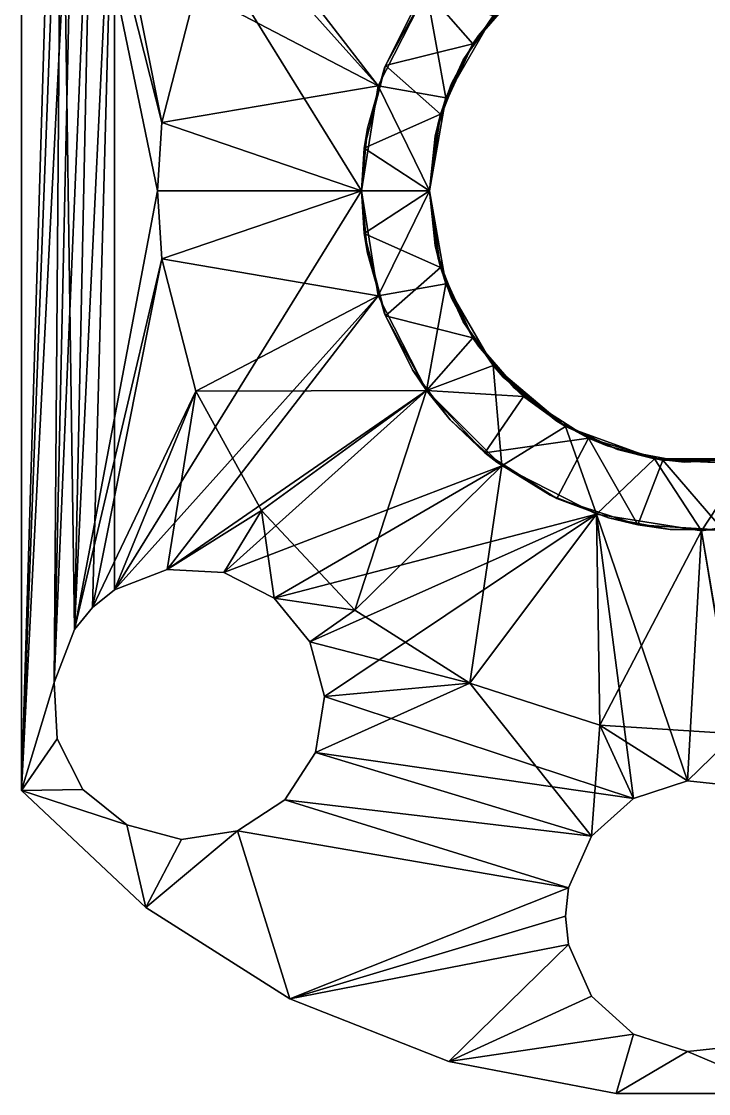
# Model space of a CAD drawing. Header units: metres. Extents: x -15 to 15, y -19.9 to 19.9.
# Drawn here: x -15 to 0.15, y -19.91 to 3.73 of the extents above; entities that cross this region are included whole.
import ezdxf

# ---------------------------------------------------------------- set-up
doc = ezdxf.new("R2010")
doc.units = ezdxf.units.M

msp = doc.modelspace()

# ---------------------------------------------------------------- linework, layer by layer
at = {"layer": '1204ballscrew', "color": 253}
for points in [[(-15, -13.2288, 30), (-15, 13.2288, 30), (-14.1145, 10.2386, 30)], [(-15, 13.2288, 30), (-15, -13.2288, 30), (-15, 13.2288, 40)], [(-15, 13.2288, 40), (-15, -13.2288, 30), (-15, -13.2288, 40)], [(-14.2768, 10.8444, 40), (-15, 13.2288, 40), (-15, -13.2288, 40)], [(-14.2768, 10.8444, 40), (-15, -13.2288, 40), (-13.8297, 9.67979, 40)], [(-14.2768, -10.8444, 30), (-15, -13.2288, 30), (-14.1145, 10.2386, 30)], [(-13.8297, -9.67979, 30), (-14.2768, -10.8444, 30), (-14.1145, 10.2386, 30)], [(-13.8297, -9.67979, 30), (-14.1145, 10.2386, 30), (-12, 0, 30)], [(-12, 0, 30), (-14.1145, 10.2386, 30), (-11.9054, 1.504, 30)], [(-11.9054, 1.504, 30), (-14.1145, 10.2386, 30), (-13.435, 9.19239, 30)], [(-15, -13.2288, 40), (-14.2768, -10.8444, 40), (-13.8297, 9.67979, 40)], [(-13.8297, 9.67979, 40), (-14.2768, -10.8444, 40), (-13.435, 9.19239, 40)], [(-13.435, 9.19239, 40), (-14.2768, -10.8444, 40), (-13.8297, -9.67979, 40)], [(-12.9476, 8.7977, 40), (-13.435, 9.19239, 40), (-13.8297, -9.67979, 40)], [(-11.1573, 4.41749, 30), (-11.9054, 1.504, 30), (-13.435, 9.19239, 30)], [(-12.9476, 8.7977, 40), (-13.8297, -9.67979, 40), (-13.435, -9.19239, 40)], [(-12.9476, -8.7977, 40), (-12.9476, 8.7977, 40), (-13.435, -9.19239, 40)], [(-7.13292, 2.31763, 40), (-12.9476, 8.7977, 40), (-7.5, 0, 40)], [(-7.13292, 2.31763, 40), (-11.783, 8.35064, 40), (-12.9476, 8.7977, 40)], [(-12.9476, -8.7977, 40), (-7.5, 0, 40), (-12.9476, 8.7977, 40)], [(-6.06763, 4.40839, 40), (-11.783, 8.35064, 40), (-7.13292, 2.31763, 40)], [(-11.1573, 4.41749, 30), (-11.9054, 1.504), (-11.9054, 1.504, 30)], [(-11.1573, 4.41749, 30), (-11.1573, 4.41749), (-11.9054, 1.504)], [(-11.1573, 4.41749), (-7.13292, 2.31763), (-11.9054, 1.504)], [(-6.06763, 4.40839), (-7.13292, 2.31763), (-11.1573, 4.41749)], [(-6.06763, 4.40839), (-6.06763, 4.40839, 4), (-7.13292, 2.31763, 4)], [(-7.13292, 2.31763), (-6.06763, 4.40839), (-7.13292, 2.31763, 4)], [(-7.13292, 2.31763, 4), (-6.06763, 4.40839, 4), (-5.63816, 2.05212, 4)], [(-7.13292, 2.31763, 40), (-7.13292, 2.31763, 36), (-6.06763, 4.40839, 36)], [(-6.06763, 4.40839, 40), (-7.13292, 2.31763, 40), (-6.06763, 4.40839, 36)], [(-5.63816, 2.05212, 36), (-6.06763, 4.40839, 36), (-7.13292, 2.31763, 36)], [(-6.06763, 4.40839, 4), (-4.59627, 3.85673, 4), (-5.63816, 2.05212, 4)], [(-4.59627, 3.85673, 36), (-6.06763, 4.40839, 36), (-5.63816, 2.05212, 36)], [(-5.25784, 2.89052, 20), (-4.59627, 3.85673, 4), (-4.37381, 4.10728, 20)], [(-4.59627, 3.85673, 36), (-5.25784, 2.89052, 20), (-4.37381, 4.10728, 20)], [(-5.25784, 2.89052, 20), (-4.59627, 3.85673, 36), (-5.63816, 2.05212, 36)], [(-5.63816, 2.05212, 4), (-4.59627, 3.85673, 4), (-5.25784, 2.89052, 20)], [(-5.8115, 1.49214, 20), (-5.25784, 2.89052, 20), (-5.63816, 2.05212, 36)], [(-5.8115, 1.49214, 20), (-5.63816, 2.05212, 4), (-5.25784, 2.89052, 20)], [(-11.9054, 1.504), (-7.13292, 2.31763), (-7.5, 0)], [(-7.13292, 2.31763), (-7.13292, 2.31763, 4), (-7.5, 0, 4)], [(-7.5, 0), (-7.13292, 2.31763), (-7.5, 0, 4)], [(-7.5, 0, 4), (-7.13292, 2.31763, 4), (-6, 0, 4)], [(-7.5, 0, 40), (-7.5, 0, 36), (-7.13292, 2.31763, 36)], [(-7.13292, 2.31763, 40), (-7.5, 0, 40), (-7.13292, 2.31763, 36)], [(-7.5, 0, 36), (-6, 0, 36), (-7.13292, 2.31763, 36)], [(-7.13292, 2.31763, 4), (-5.63816, 2.05212, 4), (-6, 0, 4)], [(-6, 0, 36), (-5.63816, 2.05212, 36), (-7.13292, 2.31763, 36)], [(-6, 0, 36), (-5.8115, 1.49214, 20), (-5.63816, 2.05212, 36)], [(-5.8115, 1.49214, 20), (-6, 0, 4), (-5.63816, 2.05212, 4)], [(-12, 0), (-12, 0, 30), (-11.9054, 1.504)], [(-11.9054, 1.504), (-12, 0, 30), (-11.9054, 1.504, 30)], [(-12, 0), (-11.9054, 1.504), (-7.5, 0)], [(-6, 0, 20), (-6, 0, 4), (-5.8115, 1.49214, 20)], [(-6, 0, 36), (-6, 0, 20), (-5.8115, 1.49214, 20)], [(-11.9054, -1.504), (-11.9054, -1.504, 30), (-12, 0)], [(-11.9054, -1.504, 30), (-12, 0, 30), (-12, 0)], [(-12, 0), (-7.5, 0), (-11.9054, -1.504)], [(-11.9054, -1.504, 30), (-13.8297, -9.67979, 30), (-12, 0, 30)], [(-12.9476, -8.7977, 40), (-7.13292, -2.31763, 40), (-7.5, 0, 40)], [(-7.5, 0), (-7.13292, -2.31763), (-11.9054, -1.504)], [(-7.5, 0), (-7.5, 0, 4), (-7.13292, -2.31763, 4)], [(-7.13292, -2.31763), (-7.5, 0), (-7.13292, -2.31763, 4)], [(-7.5, 0, 4), (-6, 0, 4), (-7.13292, -2.31763, 4)], [(-7.13292, -2.31763, 40), (-7.13292, -2.31763, 36), (-7.5, 0, 36)], [(-7.5, 0, 40), (-7.13292, -2.31763, 40), (-7.5, 0, 36)], [(-7.5, 0, 36), (-7.13292, -2.31763, 36), (-6, 0, 36)], [(-6, 0, 4), (-5.63816, -2.05212, 4), (-7.13292, -2.31763, 4)], [(-7.13292, -2.31763, 36), (-5.63816, -2.05212, 36), (-6, 0, 36)], [(-5.8115, -1.49214, 20), (-5.63816, -2.05212, 4), (-6, 0, 4)], [(-6, 0, 36), (-5.8115, -1.49214, 20), (-6, 0, 20)], [(-6, 0, 36), (-5.63816, -2.05212, 36), (-5.8115, -1.49214, 20)], [(-6, 0, 4), (-6, 0, 20), (-5.8115, -1.49214, 20)], [(-11.9054, -1.504, 30), (-13.435, -9.19239, 30), (-13.8297, -9.67979, 30)], [(-11.9054, -1.504, 30), (-11.1573, -4.41749, 30), (-13.435, -9.19239, 30)], [(-11.1573, -4.41749), (-11.1573, -4.41749, 30), (-11.9054, -1.504, 30)], [(-11.9054, -1.504), (-11.1573, -4.41749), (-11.9054, -1.504, 30)], [(-11.9054, -1.504), (-7.13292, -2.31763), (-11.1573, -4.41749)], [(-5.8115, -1.49214, 20), (-5.63816, -2.05212, 36), (-5.25784, -2.89052, 20)], [(-5.63816, -2.05212, 4), (-5.8115, -1.49214, 20), (-5.25784, -2.89052, 20)], [(-5.63816, -2.05212, 4), (-6.06763, -4.40839, 4), (-7.13292, -2.31763, 4)], [(-7.13292, -2.31763, 36), (-6.06763, -4.40839, 36), (-5.63816, -2.05212, 36)], [(-4.59627, -3.85673, 4), (-6.06763, -4.40839, 4), (-5.63816, -2.05212, 4)], [(-6.06763, -4.40839, 36), (-4.59627, -3.85673, 36), (-5.63816, -2.05212, 36)], [(-5.25784, -2.89052, 20), (-4.59627, -3.85673, 4), (-5.63816, -2.05212, 4)], [(-5.63816, -2.05212, 36), (-4.59627, -3.85673, 36), (-5.25784, -2.89052, 20)], [(-12.9476, -8.7977, 40), (-11.783, -8.35064, 40), (-7.13292, -2.31763, 40)], [(-7.13292, -2.31763, 40), (-11.783, -8.35064, 40), (-6.06763, -4.40839, 40)], [(-11.1573, -4.41749), (-7.13292, -2.31763), (-6.06763, -4.40839)], [(-7.13292, -2.31763), (-7.13292, -2.31763, 4), (-6.06763, -4.40839, 4)], [(-6.06763, -4.40839), (-7.13292, -2.31763), (-6.06763, -4.40839, 4)], [(-6.06763, -4.40839, 40), (-6.06763, -4.40839, 36), (-7.13292, -2.31763, 36)], [(-7.13292, -2.31763, 40), (-6.06763, -4.40839, 40), (-7.13292, -2.31763, 36)], [(-4.59627, -3.85673, 36), (-4.37381, -4.10728, 20), (-5.25784, -2.89052, 20)], [(-4.37381, -4.10728, 20), (-4.59627, -3.85673, 4), (-5.25784, -2.89052, 20)], [(-4.59627, -3.85673, 4), (-4.40839, -6.06763, 4), (-6.06763, -4.40839, 4)], [(-6.06763, -4.40839, 36), (-4.40839, -6.06763, 36), (-4.59627, -3.85673, 36)], [(-3, -5.19615, 36), (-4.37381, -4.10728, 20), (-4.59627, -3.85673, 36)], [(-4.37381, -4.10728, 20), (-3.21496, -5.06597, 20), (-4.59627, -3.85673, 4)], [(-3.21496, -5.06597, 20), (-3, -5.19615, 4), (-4.59627, -3.85673, 4)], [(-3, -5.19615, 4), (-4.40839, -6.06763, 4), (-4.59627, -3.85673, 4)], [(-4.40839, -6.06763, 36), (-3, -5.19615, 36), (-4.59627, -3.85673, 36)], [(-3, -5.19615, 36), (-3.21496, -5.06597, 20), (-4.37381, -4.10728, 20)], [(-13.435, -9.19239, 30), (-11.1573, -4.41749, 30), (-12.9476, -8.7977, 30)], [(-12.9476, -8.7977, 30), (-11.1573, -4.41749, 30), (-11.783, -8.35064, 30)], [(-6.06763, -4.40839, 40), (-11.783, -8.35064, 40), (-10.5373, -8.41593, 40)], [(-11.783, -8.35064, 30), (-11.1573, -4.41749, 30), (-9.7082, -7.05342, 30)], [(-9.7082, -7.05342), (-11.1573, -4.41749), (-6.06763, -4.40839)], [(-9.7082, -7.05342), (-9.7082, -7.05342, 30), (-11.1573, -4.41749, 30)], [(-11.1573, -4.41749), (-9.7082, -7.05342), (-11.1573, -4.41749, 30)], [(-10.5373, -8.41593, 40), (-4.40839, -6.06763, 40), (-6.06763, -4.40839, 40)], [(-9.7082, -7.05342), (-6.06763, -4.40839), (-7.64909, -9.24616)], [(-6.06763, -4.40839), (-4.40839, -6.06763), (-7.64909, -9.24616)], [(-6.06763, -4.40839), (-6.06763, -4.40839, 4), (-4.40839, -6.06763, 4)], [(-4.40839, -6.06763), (-6.06763, -4.40839), (-4.40839, -6.06763, 4)], [(-4.40839, -6.06763, 40), (-4.40839, -6.06763, 36), (-6.06763, -4.40839, 36)], [(-6.06763, -4.40839, 40), (-4.40839, -6.06763, 40), (-6.06763, -4.40839, 36)], [(-3, -5.19615, 4), (-2.31763, -7.13292, 4), (-4.40839, -6.06763, 4)], [(-4.40839, -6.06763, 36), (-2.31763, -7.13292, 36), (-3, -5.19615, 36)], [(-1.8541, -5.70634, 20), (-3.21496, -5.06597, 20), (-3, -5.19615, 36)], [(-1.8541, -5.70634, 20), (-3, -5.19615, 4), (-3.21496, -5.06597, 20)], [(-1.04189, -5.90885, 4), (-3, -5.19615, 4), (-1.8541, -5.70634, 20)], [(-1.04189, -5.90885, 36), (-1.8541, -5.70634, 20), (-3, -5.19615, 36)], [(-1.04189, -5.90885, 4), (-2.31763, -7.13292, 4), (-3, -5.19615, 4)], [(-2.31763, -7.13292, 36), (-1.04189, -5.90885, 36), (-3, -5.19615, 36)], [(-1.04189, -5.90885, 4), (0, -7.5, 4), (-2.31763, -7.13292, 4)], [(-2.31763, -7.13292, 36), (0, -7.5, 36), (-1.04189, -5.90885, 36)], [(-0.376743, -5.98816, 20), (-1.8541, -5.70634, 20), (-1.04189, -5.90885, 36)], [(-1.8541, -5.70634, 20), (-0.376743, -5.98816, 20), (-1.04189, -5.90885, 4)], [(1.04189, -5.90885, 36), (-0.376743, -5.98816, 20), (-1.04189, -5.90885, 36)], [(-0.376743, -5.98816, 20), (1.04189, -5.90885, 4), (-1.04189, -5.90885, 4)], [(1.04189, -5.90885, 4), (0, -7.5, 4), (-1.04189, -5.90885, 4)], [(0, -7.5, 36), (1.04189, -5.90885, 36), (-1.04189, -5.90885, 36)], [(1.04189, -5.90885, 36), (1.12429, -5.89372, 20), (-0.376743, -5.98816, 20)], [(1.12429, -5.89372, 20), (1.04189, -5.90885, 4), (-0.376743, -5.98816, 20)], [(2.31763, -7.13292, 4), (0, -7.5, 4), (1.04189, -5.90885, 4)], [(0, -7.5, 36), (2.31763, -7.13292, 36), (1.04189, -5.90885, 36)], [(-4.40839, -6.06763, 40), (-10.5373, -8.41593, 40), (-9.42575, -8.98227, 40)], [(-9.42575, -8.98227, 40), (-2.31763, -7.13292, 40), (-4.40839, -6.06763, 40)], [(-7.64909, -9.24616), (-4.40839, -6.06763), (-5.10935, -10.8579)], [(-5.10935, -10.8579), (-4.40839, -6.06763), (-2.31763, -7.13292)], [(-4.40839, -6.06763), (-4.40839, -6.06763, 4), (-2.31763, -7.13292, 4)], [(-2.31763, -7.13292), (-4.40839, -6.06763), (-2.31763, -7.13292, 4)], [(-2.31763, -7.13292, 40), (-2.31763, -7.13292, 36), (-4.40839, -6.06763, 36)], [(-4.40839, -6.06763, 40), (-2.31763, -7.13292, 40), (-4.40839, -6.06763, 36)], [(-10.5373, -8.41593, 30), (-11.783, -8.35064, 30), (-9.7082, -7.05342, 30)], [(-10.5373, -8.41593, 30), (-9.7082, -7.05342, 30), (-9.42575, -8.98227, 30)], [(-7.64909, -9.24616), (-7.64909, -9.24616, 30), (-9.7082, -7.05342, 30)], [(-9.7082, -7.05342), (-7.64909, -9.24616), (-9.7082, -7.05342, 30)], [(-9.7082, -7.05342, 30), (-7.64909, -9.24616, 30), (-9.42575, -8.98227, 30)], [(-2.31763, -7.13292, 40), (-9.42575, -8.98227, 40), (-8.64069, -9.95174, 40)], [(-8.31782, -11.1567, 40), (-2.31763, -7.13292, 40), (-8.64069, -9.95174, 40)], [(-1.5, -13.4019, 40), (-2.31763, -7.13292, 40), (-8.31782, -11.1567, 40)], [(-2.24858, -11.7874), (-5.10935, -10.8579), (-2.31763, -7.13292)], [(-2.24858, -11.7874), (-2.31763, -7.13292), (0, -7.5)], [(0, -7.5, 40), (-2.31763, -7.13292, 40), (-0.313585, -13.0164, 40)], [(-0.313585, -13.0164, 40), (-2.31763, -7.13292, 40), (-1.5, -13.4019, 40)], [(-2.31763, -7.13292), (-2.31763, -7.13292, 4), (0, -7.5, 4)], [(0, -7.5), (-2.31763, -7.13292), (0, -7.5, 4)], [(0, -7.5, 40), (0, -7.5, 36), (-2.31763, -7.13292, 36)], [(-2.31763, -7.13292, 40), (0, -7.5, 40), (-2.31763, -7.13292, 36)], [(0.753486, -11.9763), (0, -7.5), (2.31763, -7.13292)], [(0, -7.5, 40), (0.927051, -13.1468, 40), (2.31763, -7.13292, 40)], [(0, -7.5), (0, -7.5, 4), (2.31763, -7.13292, 4)], [(2.31763, -7.13292), (0, -7.5), (2.31763, -7.13292, 4)], [(2.31763, -7.13292, 40), (2.31763, -7.13292, 36), (0, -7.5, 36)], [(0, -7.5, 40), (2.31763, -7.13292, 40), (0, -7.5, 36)], [(0.753486, -11.9763), (-2.24858, -11.7874), (0, -7.5)], [(0, -7.5, 40), (-0.313585, -13.0164, 40), (0.927051, -13.1468, 40)], [(-12.9476, -8.7977, 40), (-12.9476, -8.7977, 30), (-11.783, -8.35064, 30)], [(-11.783, -8.35064, 40), (-12.9476, -8.7977, 40), (-11.783, -8.35064, 30)], [(-11.783, -8.35064, 40), (-11.783, -8.35064, 30), (-10.5373, -8.41593, 30)], [(-10.5373, -8.41593, 40), (-11.783, -8.35064, 40), (-10.5373, -8.41593, 30)], [(-10.5373, -8.41593, 40), (-10.5373, -8.41593, 30), (-9.42575, -8.98227, 30)], [(-9.42575, -8.98227, 40), (-10.5373, -8.41593, 40), (-9.42575, -8.98227, 30)], [(-13.435, -9.19239, 30), (-12.9476, -8.7977, 40), (-13.435, -9.19239, 40)], [(-13.435, -9.19239, 30), (-12.9476, -8.7977, 30), (-12.9476, -8.7977, 40)], [(-7.64909, -9.24616, 30), (-8.64069, -9.95174, 30), (-9.42575, -8.98227, 30)], [(-9.42575, -8.98227, 40), (-9.42575, -8.98227, 30), (-8.64069, -9.95174, 30)], [(-8.64069, -9.95174, 40), (-9.42575, -8.98227, 40), (-8.64069, -9.95174, 30)], [(-13.435, -9.19239, 40), (-13.8297, -9.67979, 40), (-13.8297, -9.67979, 30)], [(-13.435, -9.19239, 30), (-13.435, -9.19239, 40), (-13.8297, -9.67979, 30)], [(-7.64909, -9.24616, 30), (-5.10935, -10.8579, 30), (-8.64069, -9.95174, 30)], [(-5.10935, -10.8579), (-5.10935, -10.8579, 30), (-7.64909, -9.24616, 30)], [(-7.64909, -9.24616), (-5.10935, -10.8579), (-7.64909, -9.24616, 30)], [(-14.2768, -10.8444, 40), (-14.2768, -10.8444, 30), (-13.8297, -9.67979, 30)], [(-13.8297, -9.67979, 40), (-14.2768, -10.8444, 40), (-13.8297, -9.67979, 30)], [(-5.10935, -10.8579, 30), (-8.31782, -11.1567, 30), (-8.64069, -9.95174, 30)], [(-8.64069, -9.95174, 40), (-8.64069, -9.95174, 30), (-8.31782, -11.1567, 30)], [(-8.31782, -11.1567, 40), (-8.64069, -9.95174, 40), (-8.31782, -11.1567, 30)], [(-14.2115, -12.0902, 30), (-15, -13.2288, 30), (-14.2768, -10.8444, 30)], [(-14.2115, -12.0902, 40), (-14.2768, -10.8444, 40), (-15, -13.2288, 40)], [(-14.2115, -12.0902, 40), (-14.2115, -12.0902, 30), (-14.2768, -10.8444, 30)], [(-14.2768, -10.8444, 40), (-14.2115, -12.0902, 40), (-14.2768, -10.8444, 30)], [(-2.42705, -14.2366, 30), (-8.51297, -12.3888, 30), (-5.10935, -10.8579, 30)], [(-8.51297, -12.3888, 30), (-8.31782, -11.1567, 30), (-5.10935, -10.8579, 30)], [(-2.24858, -11.7874), (-2.24858, -11.7874, 30), (-5.10935, -10.8579, 30)], [(-5.10935, -10.8579), (-2.24858, -11.7874), (-5.10935, -10.8579, 30)], [(-2.42705, -14.2366, 30), (-5.10935, -10.8579, 30), (-2.24858, -11.7874, 30)], [(-8.51297, -12.3888, 40), (-1.5, -13.4019, 40), (-8.31782, -11.1567, 40)], [(-8.31782, -11.1567, 40), (-8.31782, -11.1567, 30), (-8.51297, -12.3888, 30)], [(-8.51297, -12.3888, 40), (-8.31782, -11.1567, 40), (-8.51297, -12.3888, 30)], [(-2.42705, -14.2366, 30), (-2.24858, -11.7874, 30), (-1.5, -13.4019, 30)], [(0.753486, -11.9763), (0.753486, -11.9763, 30), (-2.24858, -11.7874, 30)], [(-2.24858, -11.7874), (0.753486, -11.9763), (-2.24858, -11.7874, 30)], [(-2.24858, -11.7874, 30), (-0.313585, -13.0164, 30), (-1.5, -13.4019, 30)], [(-2.24858, -11.7874, 30), (0.753486, -11.9763, 30), (-0.313585, -13.0164, 30)], [(0.753486, -11.9763, 30), (0.927051, -13.1468, 30), (-0.313585, -13.0164, 30)], [(-13.6451, -13.2017, 30), (-15, -13.2288, 30), (-14.2115, -12.0902, 30)], [(-14.2115, -12.0902, 40), (-15, -13.2288, 40), (-13.6451, -13.2017, 40)], [(-13.6451, -13.2017, 40), (-13.6451, -13.2017, 30), (-14.2115, -12.0902, 30)], [(-14.2115, -12.0902, 40), (-13.6451, -13.2017, 40), (-14.2115, -12.0902, 30)], [(-2.42705, -14.2366, 30), (-9.19239, -13.435, 30), (-8.51297, -12.3888, 30)], [(-8.51297, -12.3888, 40), (-9.19239, -13.435, 40), (-2.42705, -14.2366, 40)], [(-8.51297, -12.3888, 40), (-8.51297, -12.3888, 30), (-9.19239, -13.435, 30)], [(-9.19239, -13.435, 40), (-8.51297, -12.3888, 40), (-9.19239, -13.435, 30)], [(-8.51297, -12.3888, 40), (-2.42705, -14.2366, 40), (-1.5, -13.4019, 40)], [(-12.6757, -13.9867, 30), (-15, -13.2288, 30), (-13.6451, -13.2017, 30)], [(-15, -13.2288, 40), (-12.6757, -13.9867, 40), (-13.6451, -13.2017, 40)], [(-12.2561, -15.8047, 30), (-15, -13.2288, 30), (-12.6757, -13.9867, 30)], [(-12.2561, -15.8047, 30), (-12.2561, -15.8047, 40), (-15, -13.2288, 40)], [(-15, -13.2288, 30), (-12.2561, -15.8047, 30), (-15, -13.2288, 40)], [(-15, -13.2288, 40), (-12.2561, -15.8047, 40), (-12.6757, -13.9867, 40)], [(-12.6757, -13.9867, 40), (-12.6757, -13.9867, 30), (-13.6451, -13.2017, 30)], [(-13.6451, -13.2017, 40), (-12.6757, -13.9867, 40), (-13.6451, -13.2017, 30)], [(-1.5, -13.4019, 40), (-1.5, -13.4019, 30), (-0.313585, -13.0164, 30)], [(-0.313585, -13.0164, 40), (-1.5, -13.4019, 40), (-0.313585, -13.0164, 30)], [(-0.313585, -13.0164, 40), (-0.313585, -13.0164, 30), (0.927051, -13.1468, 30)], [(0.927051, -13.1468, 40), (-0.313585, -13.0164, 40), (0.927051, -13.1468, 30)], [(-9.19239, -13.435, 30), (-2.93444, -15.3763, 30), (-10.2386, -14.1145, 30)], [(-10.2386, -14.1145, 40), (-2.93444, -15.3763, 40), (-9.19239, -13.435, 40)], [(-9.19239, -13.435, 40), (-9.19239, -13.435, 30), (-10.2386, -14.1145, 30)], [(-10.2386, -14.1145, 40), (-9.19239, -13.435, 40), (-10.2386, -14.1145, 30)], [(-2.42705, -14.2366, 30), (-2.93444, -15.3763, 30), (-9.19239, -13.435, 30)], [(-2.42705, -14.2366, 40), (-9.19239, -13.435, 40), (-2.93444, -15.3763, 40)], [(-2.42705, -14.2366, 40), (-2.42705, -14.2366, 30), (-1.5, -13.4019, 30)], [(-1.5, -13.4019, 40), (-2.42705, -14.2366, 40), (-1.5, -13.4019, 30)], [(-12.2561, -15.8047, 30), (-12.6757, -13.9867, 30), (-11.4707, -14.3096, 30)], [(-12.2561, -15.8047, 40), (-11.4707, -14.3096, 40), (-12.6757, -13.9867, 40)], [(-11.4707, -14.3096, 40), (-11.4707, -14.3096, 30), (-12.6757, -13.9867, 30)], [(-12.6757, -13.9867, 40), (-11.4707, -14.3096, 40), (-12.6757, -13.9867, 30)], [(-12.2561, -15.8047, 30), (-10.2386, -14.1145, 30), (-9.07815, -17.821, 30)], [(-12.2561, -15.8047, 30), (-11.4707, -14.3096, 30), (-10.2386, -14.1145, 30)], [(-10.2386, -14.1145, 40), (-12.2561, -15.8047, 40), (-9.07815, -17.821, 40)], [(-10.2386, -14.1145, 40), (-11.4707, -14.3096, 40), (-12.2561, -15.8047, 40)], [(-10.2386, -14.1145, 40), (-10.2386, -14.1145, 30), (-11.4707, -14.3096, 30)], [(-11.4707, -14.3096, 40), (-10.2386, -14.1145, 40), (-11.4707, -14.3096, 30)], [(-10.2386, -14.1145, 30), (-2.93444, -15.3763, 30), (-9.07815, -17.821, 30)], [(-10.2386, -14.1145, 40), (-9.07815, -17.821, 40), (-2.93444, -15.3763, 40)], [(-2.93444, -15.3763, 40), (-2.93444, -15.3763, 30), (-2.42705, -14.2366, 30)], [(-2.42705, -14.2366, 40), (-2.93444, -15.3763, 40), (-2.42705, -14.2366, 30)], [(-3, -16, 30), (-9.07815, -17.821, 30), (-2.93444, -15.3763, 30)], [(-9.07815, -17.821, 40), (-3, -16, 40), (-2.93444, -15.3763, 40)], [(-3, -16, 30), (-2.93444, -15.3763, 40), (-3, -16, 40)], [(-3, -16, 30), (-2.93444, -15.3763, 30), (-2.93444, -15.3763, 40)], [(-9.07815, -17.821, 30), (-9.07815, -17.821, 40), (-12.2561, -15.8047, 40)], [(-12.2561, -15.8047, 30), (-9.07815, -17.821, 30), (-12.2561, -15.8047, 40)], [(-2.93444, -16.6237, 30), (-9.07815, -17.821, 30), (-3, -16, 30)], [(-2.93444, -16.6237, 40), (-3, -16, 40), (-9.07815, -17.821, 40)], [(-3, -16, 40), (-2.93444, -16.6237, 40), (-2.93444, -16.6237, 30)], [(-3, -16, 30), (-3, -16, 40), (-2.93444, -16.6237, 30)], [(-5.57875, -19.2062, 30), (-9.07815, -17.821, 30), (-2.93444, -16.6237, 30)], [(-2.93444, -16.6237, 40), (-9.07815, -17.821, 40), (-5.57875, -19.2062, 40)], [(-2.42705, -17.7634, 30), (-5.57875, -19.2062, 30), (-2.93444, -16.6237, 30)], [(-2.93444, -16.6237, 40), (-5.57875, -19.2062, 40), (-2.42705, -17.7634, 40)], [(-2.42705, -17.7634, 40), (-2.42705, -17.7634, 30), (-2.93444, -16.6237, 30)], [(-2.93444, -16.6237, 40), (-2.42705, -17.7634, 40), (-2.93444, -16.6237, 30)], [(-5.57875, -19.2062, 30), (-5.57875, -19.2062, 40), (-9.07815, -17.821, 40)], [(-9.07815, -17.821, 30), (-5.57875, -19.2062, 30), (-9.07815, -17.821, 40)], [(-2.42705, -17.7634, 30), (-1.5, -18.5981, 30), (-5.57875, -19.2062, 30)], [(-5.57875, -19.2062, 40), (-1.5, -18.5981, 40), (-2.42705, -17.7634, 40)], [(-1.5, -18.5981, 40), (-1.5, -18.5981, 30), (-2.42705, -17.7634, 30)], [(-2.42705, -17.7634, 40), (-1.5, -18.5981, 40), (-2.42705, -17.7634, 30)], [(-1.5, -18.5981, 30), (-1.88179, -19.9113, 30), (-5.57875, -19.2062, 30)], [(-1.88179, -19.9113, 40), (-1.5, -18.5981, 40), (-5.57875, -19.2062, 40)], [(-0.313585, -18.9836, 30), (-1.88179, -19.9113, 30), (-1.5, -18.5981, 30)], [(-0.313585, -18.9836, 40), (-1.5, -18.5981, 40), (-1.88179, -19.9113, 40)], [(-0.313585, -18.9836, 40), (-0.313585, -18.9836, 30), (-1.5, -18.5981, 30)], [(-1.5, -18.5981, 40), (-0.313585, -18.9836, 40), (-1.5, -18.5981, 30)], [(0.927051, -18.8532, 30), (1.88179, -19.9113, 30), (-0.313585, -18.9836, 30)], [(-0.313585, -18.9836, 40), (1.88179, -19.9113, 40), (0.927051, -18.8532, 40)], [(0.927051, -18.8532, 40), (0.927051, -18.8532, 30), (-0.313585, -18.9836, 30)], [(-0.313585, -18.9836, 40), (0.927051, -18.8532, 40), (-0.313585, -18.9836, 30)], [(1.88179, -19.9113, 30), (-1.88179, -19.9113, 30), (-0.313585, -18.9836, 30)], [(-0.313585, -18.9836, 40), (-1.88179, -19.9113, 40), (1.88179, -19.9113, 40)], [(-1.88179, -19.9113, 30), (-1.88179, -19.9113, 40), (-5.57875, -19.2062, 40)], [(-5.57875, -19.2062, 30), (-1.88179, -19.9113, 30), (-5.57875, -19.2062, 40)], [(1.88179, -19.9113, 30), (1.88179, -19.9113, 40), (-1.88179, -19.9113, 40)], [(-1.88179, -19.9113, 30), (1.88179, -19.9113, 30), (-1.88179, -19.9113, 40)]]:
    msp.add_3dface(points, dxfattribs=at)
at = {"layer": '1204ballscrew', "color": 254}
for points in [[(-3.92916, 4.5345), (-5.04752, 3.24384), (-6.06763, 4.40839)], [(-6.06763, 4.40839, 40), (-5.04752, 3.24384, 40), (-3.92916, 4.5345, 40)], [(-4.1338, 4.34876, 20), (-3.92916, 4.5345, 40), (-5.04752, 3.24384, 40)], [(-5.04752, 3.24384), (-3.92916, 4.5345), (-4.92458, 3.42761, 20)], [(-4.92458, 3.42761, 20), (-3.92916, 4.5345), (-4.1338, 4.34876, 20)], [(-6.06763, 4.40839), (-6.97332, 2.76093), (-6.37663, 3.94824, 20)], [(-6.37663, 3.94824, 20), (-6.97332, 2.76093, 40), (-6.06763, 4.40839, 40)], [(-6.06763, 4.40839), (-5.04752, 3.24384), (-6.97332, 2.76093)], [(-6.06763, 4.40839, 40), (-6.97332, 2.76093, 40), (-5.04752, 3.24384, 40)], [(-4.92458, 3.42761, 20), (-4.1338, 4.34876, 20), (-5.04752, 3.24384, 40)], [(-6.37663, 3.94824, 20), (-6.97332, 2.76093), (-6.99354, 2.70931, 20)], [(-6.99354, 2.70931, 20), (-6.97332, 2.76093, 40), (-6.37663, 3.94824, 20)], [(-5.51375, 2.36614, 20), (-5.04752, 3.24384), (-4.92458, 3.42761, 20)], [(-5.04752, 3.24384, 40), (-5.51375, 2.36614, 20), (-4.92458, 3.42761, 20)], [(-6.97332, 2.76093), (-5.04752, 3.24384), (-5.75696, 1.6904)], [(-6.97332, 2.76093, 40), (-5.75696, 1.6904, 40), (-5.04752, 3.24384, 40)], [(-5.51375, 2.36614, 20), (-5.04752, 3.24384, 40), (-5.75696, 1.6904, 40)], [(-5.75696, 1.6904), (-5.04752, 3.24384), (-5.51375, 2.36614, 20)], [(-7.3723, 1.37812, 20), (-6.97332, 2.76093), (-7.44086, 0.939999)], [(-7.44086, 0.939999, 40), (-6.97332, 2.76093, 40), (-7.3723, 1.37812, 20)], [(-7.44086, 0.939999), (-6.97332, 2.76093), (-5.75696, 1.6904)], [(-7.44086, 0.939999, 40), (-5.75696, 1.6904, 40), (-6.97332, 2.76093, 40)], [(-6.97332, 2.76093, 40), (-6.99354, 2.70931, 20), (-7.3723, 1.37812, 20)], [(-6.99354, 2.70931, 20), (-6.97332, 2.76093), (-7.3723, 1.37812, 20)], [(-5.87718, 1.20779, 20), (-5.75696, 1.6904), (-5.51375, 2.36614, 20)], [(-5.75696, 1.6904, 40), (-5.87718, 1.20779, 20), (-5.51375, 2.36614, 20)], [(-7.44086, 0.939999), (-5.75696, 1.6904), (-6, 0)], [(-6, 0, 40), (-5.75696, 1.6904, 40), (-7.44086, 0.939999, 40)], [(-5.87718, 1.20779, 20), (-5.75696, 1.6904, 40), (-6, 0, 40)], [(-6, 0), (-5.75696, 1.6904), (-5.87718, 1.20779, 20)], [(-7.44086, 0.939999, 40), (-7.3723, 1.37812, 20), (-7.5, 0, 20)], [(-7.5, 0, 20), (-7.3723, 1.37812, 20), (-7.44086, 0.939999)], [(-6, 0), (-5.87718, 1.20779, 20), (-6, 0, 20)], [(-6, 0, 40), (-6, 0, 20), (-5.87718, 1.20779, 20)], [(-7.5, 0, 40), (-7.44086, 0.939999, 40), (-7.5, 0, 20)], [(-7.5, 0, 20), (-7.44086, 0.939999), (-7.5, 0)], [(-7.5, 0), (-7.44086, 0.939999), (-6, 0)], [(-7.5, 0, 40), (-6, 0, 40), (-7.44086, 0.939999, 40)], [(-7.5, 0, 40), (-7.44086, -0.939999, 40), (-6, 0, 40)], [(-7.44086, -0.939999, 40), (-5.75696, -1.6904, 40), (-6, 0, 40)], [(-6, 0, 20), (-6, 0, 40), (-5.87718, -1.20779, 20)], [(-6, 0, 40), (-5.75696, -1.6904, 40), (-5.87718, -1.20779, 20)], [(-7.5, 0, 40), (-7.5, 0, 20), (-7.44086, -0.939999, 40)], [(-7.44086, -0.939999), (-7.5, 0, 20), (-7.5, 0)], [(-7.44086, -0.939999), (-7.3723, -1.37812, 20), (-7.5, 0, 20)], [(-7.44086, -0.939999, 40), (-7.5, 0, 20), (-7.3723, -1.37812, 20)], [(-7.5, 0), (-6, 0), (-7.44086, -0.939999)], [(-6, 0), (-5.75696, -1.6904), (-7.44086, -0.939999)], [(-6, 0), (-5.87718, -1.20779, 20), (-5.75696, -1.6904)], [(-6, 0), (-6, 0, 20), (-5.87718, -1.20779, 20)], [(-7.44086, -0.939999), (-6.97332, -2.76093), (-7.3723, -1.37812, 20)], [(-7.44086, -0.939999, 40), (-6.99354, -2.70931, 20), (-6.97332, -2.76093, 40)], [(-7.44086, -0.939999, 40), (-7.3723, -1.37812, 20), (-6.99354, -2.70931, 20)], [(-7.44086, -0.939999), (-5.75696, -1.6904), (-6.97332, -2.76093)], [(-7.44086, -0.939999, 40), (-6.97332, -2.76093, 40), (-5.75696, -1.6904, 40)], [(-7.3723, -1.37812, 20), (-6.97332, -2.76093), (-6.99354, -2.70931, 20)], [(-5.87718, -1.20779, 20), (-5.75696, -1.6904, 40), (-5.51375, -2.36614, 20)], [(-5.75696, -1.6904), (-5.87718, -1.20779, 20), (-5.51375, -2.36614, 20)], [(-6.97332, -2.76093), (-5.75696, -1.6904), (-5.04752, -3.24384)], [(-6.97332, -2.76093, 40), (-5.04752, -3.24384, 40), (-5.75696, -1.6904, 40)], [(-5.75696, -1.6904), (-5.51375, -2.36614, 20), (-5.04752, -3.24384)], [(-5.75696, -1.6904, 40), (-5.04752, -3.24384, 40), (-5.51375, -2.36614, 20)], [(-5.51375, -2.36614, 20), (-5.04752, -3.24384, 40), (-4.92458, -3.42761, 20)], [(-5.51375, -2.36614, 20), (-4.92458, -3.42761, 20), (-5.04752, -3.24384)], [(-6.99354, -2.70931, 20), (-6.97332, -2.76093), (-6.37663, -3.94824, 20)], [(-6.97332, -2.76093, 40), (-6.99354, -2.70931, 20), (-6.37663, -3.94824, 20)], [(-6.97332, -2.76093, 40), (-6.37663, -3.94824, 20), (-6.06763, -4.40839, 40)], [(-6.06763, -4.40839), (-6.37663, -3.94824, 20), (-6.97332, -2.76093)], [(-6.06763, -4.40839), (-6.97332, -2.76093), (-5.04752, -3.24384)], [(-6.06763, -4.40839, 40), (-5.04752, -3.24384, 40), (-6.97332, -2.76093, 40)], [(-6.06763, -4.40839), (-5.04752, -3.24384), (-3.92916, -4.5345)], [(-3.92916, -4.5345, 40), (-5.04752, -3.24384, 40), (-6.06763, -4.40839, 40)], [(-5.04752, -3.24384), (-4.92458, -3.42761, 20), (-4.1338, -4.34876, 20)], [(-5.04752, -3.24384, 40), (-3.92916, -4.5345, 40), (-4.92458, -3.42761, 20)], [(-3.92916, -4.5345), (-5.04752, -3.24384), (-4.1338, -4.34876, 20)], [(-4.92458, -3.42761, 20), (-3.92916, -4.5345, 40), (-4.1338, -4.34876, 20)], [(-5.54257, -5.05272, 20), (-6.06763, -4.40839, 40), (-6.37663, -3.94824, 20)], [(-6.06763, -4.40839), (-5.54257, -5.05272, 20), (-6.37663, -3.94824, 20)], [(-4.78068, -5.77885), (-5.54257, -5.05272, 20), (-6.06763, -4.40839)], [(-4.78068, -5.77885, 40), (-6.06763, -4.40839, 40), (-5.54257, -5.05272, 20)], [(-4.78068, -5.77885), (-6.06763, -4.40839), (-3.92916, -4.5345)], [(-3.92916, -4.5345, 40), (-6.06763, -4.40839, 40), (-4.78068, -5.77885, 40)], [(-3.92916, -4.5345), (-4.1338, -4.34876, 20), (-3.17378, -5.09187, 20)], [(-4.1338, -4.34876, 20), (-3.92916, -4.5345, 40), (-3.17378, -5.09187, 20)], [(-4.78068, -5.77885), (-3.92916, -4.5345), (-2.49249, -5.45779)], [(-3.92916, -4.5345, 40), (-4.78068, -5.77885, 40), (-2.49249, -5.45779, 40)], [(-3.17378, -5.09187, 20), (-3.92916, -4.5345, 40), (-2.49249, -5.45779, 40)], [(-2.49249, -5.45779), (-3.92916, -4.5345), (-3.17378, -5.09187, 20)], [(-4.51976, -5.98513, 20), (-4.78068, -5.77885, 40), (-5.54257, -5.05272, 20)], [(-4.78068, -5.77885), (-4.51976, -5.98513, 20), (-5.54257, -5.05272, 20)], [(-2.49249, -5.45779), (-3.17378, -5.09187, 20), (-2.08383, -5.62651, 20)], [(-2.08383, -5.62651, 20), (-3.17378, -5.09187, 20), (-2.49249, -5.45779, 40)], [(-3.19334, -6.7862), (-4.78068, -5.77885), (-2.49249, -5.45779)], [(-4.78068, -5.77885, 40), (-3.19334, -6.7862, 40), (-2.49249, -5.45779, 40)], [(-3.19334, -6.7862), (-2.49249, -5.45779), (-1.40536, -7.36715)], [(-2.49249, -5.45779, 40), (-3.19334, -6.7862, 40), (-1.40536, -7.36715, 40)], [(-2.49249, -5.45779), (-0.853889, -5.93893), (-1.40536, -7.36715)], [(-2.49249, -5.45779, 40), (-1.40536, -7.36715, 40), (-0.853889, -5.93893, 40)], [(-2.08383, -5.62651, 20), (-2.49249, -5.45779, 40), (-0.853889, -5.93893, 40)], [(-0.853889, -5.93893), (-2.49249, -5.45779), (-2.08383, -5.62651, 20)], [(-0.853889, -5.93893), (-2.08383, -5.62651, 20), (-0.908567, -5.93081, 20)], [(-0.908567, -5.93081, 20), (-2.08383, -5.62651, 20), (-0.853889, -5.93893, 40)], [(-3.34304, -6.71372, 20), (-3.19334, -6.7862, 40), (-4.78068, -5.77885, 40)], [(-4.78068, -5.77885), (-3.19334, -6.7862), (-4.51976, -5.98513, 20)], [(-4.78068, -5.77885, 40), (-4.51976, -5.98513, 20), (-3.34304, -6.71372, 20)], [(-4.51976, -5.98513, 20), (-3.19334, -6.7862), (-3.34304, -6.71372, 20)], [(-1.40536, -7.36715), (-0.853889, -5.93893), (0.470929, -7.4852)], [(-0.853889, -5.93893, 40), (-1.40536, -7.36715, 40), (0.470929, -7.4852, 40)], [(0.303895, -5.9923, 20), (-0.908567, -5.93081, 20), (-0.853889, -5.93893, 40)], [(-0.908567, -5.93081, 20), (0.303895, -5.9923, 20), (-0.853889, -5.93893)], [(0.470929, -7.4852), (-0.853889, -5.93893), (0.853889, -5.93893)], [(-0.853889, -5.93893, 40), (0.470929, -7.4852, 40), (0.853889, -5.93893, 40)], [(0.853889, -5.93893, 40), (0.303895, -5.9923, 20), (-0.853889, -5.93893, 40)], [(0.303895, -5.9923, 20), (0.853889, -5.93893), (-0.853889, -5.93893)], [(-2.05247, -7.21369, 20), (-3.34304, -6.71372, 20), (-3.19334, -6.7862)], [(-2.05247, -7.21369, 20), (-3.19334, -6.7862, 40), (-3.34304, -6.71372, 20)], [(-1.40536, -7.36715, 40), (-3.19334, -6.7862, 40), (-2.05247, -7.21369, 20)], [(-1.40536, -7.36715), (-2.05247, -7.21369, 20), (-3.19334, -6.7862)], [(-0.692013, -7.46801, 20), (-2.05247, -7.21369, 20), (-1.40536, -7.36715)], [(-0.692013, -7.46801, 20), (-1.40536, -7.36715, 40), (-2.05247, -7.21369, 20)], [(0.470929, -7.4852), (-0.692013, -7.46801, 20), (-1.40536, -7.36715)], [(0.470929, -7.4852, 40), (-1.40536, -7.36715, 40), (-0.692013, -7.46801, 20)], [(0.470929, -7.4852), (0.692013, -7.46801, 20), (-0.692013, -7.46801, 20)], [(0.470929, -7.4852, 40), (-0.692013, -7.46801, 20), (0.692013, -7.46801, 20)]]:
    msp.add_3dface(points, dxfattribs=at)

doc.saveas('drawing.dxf')
